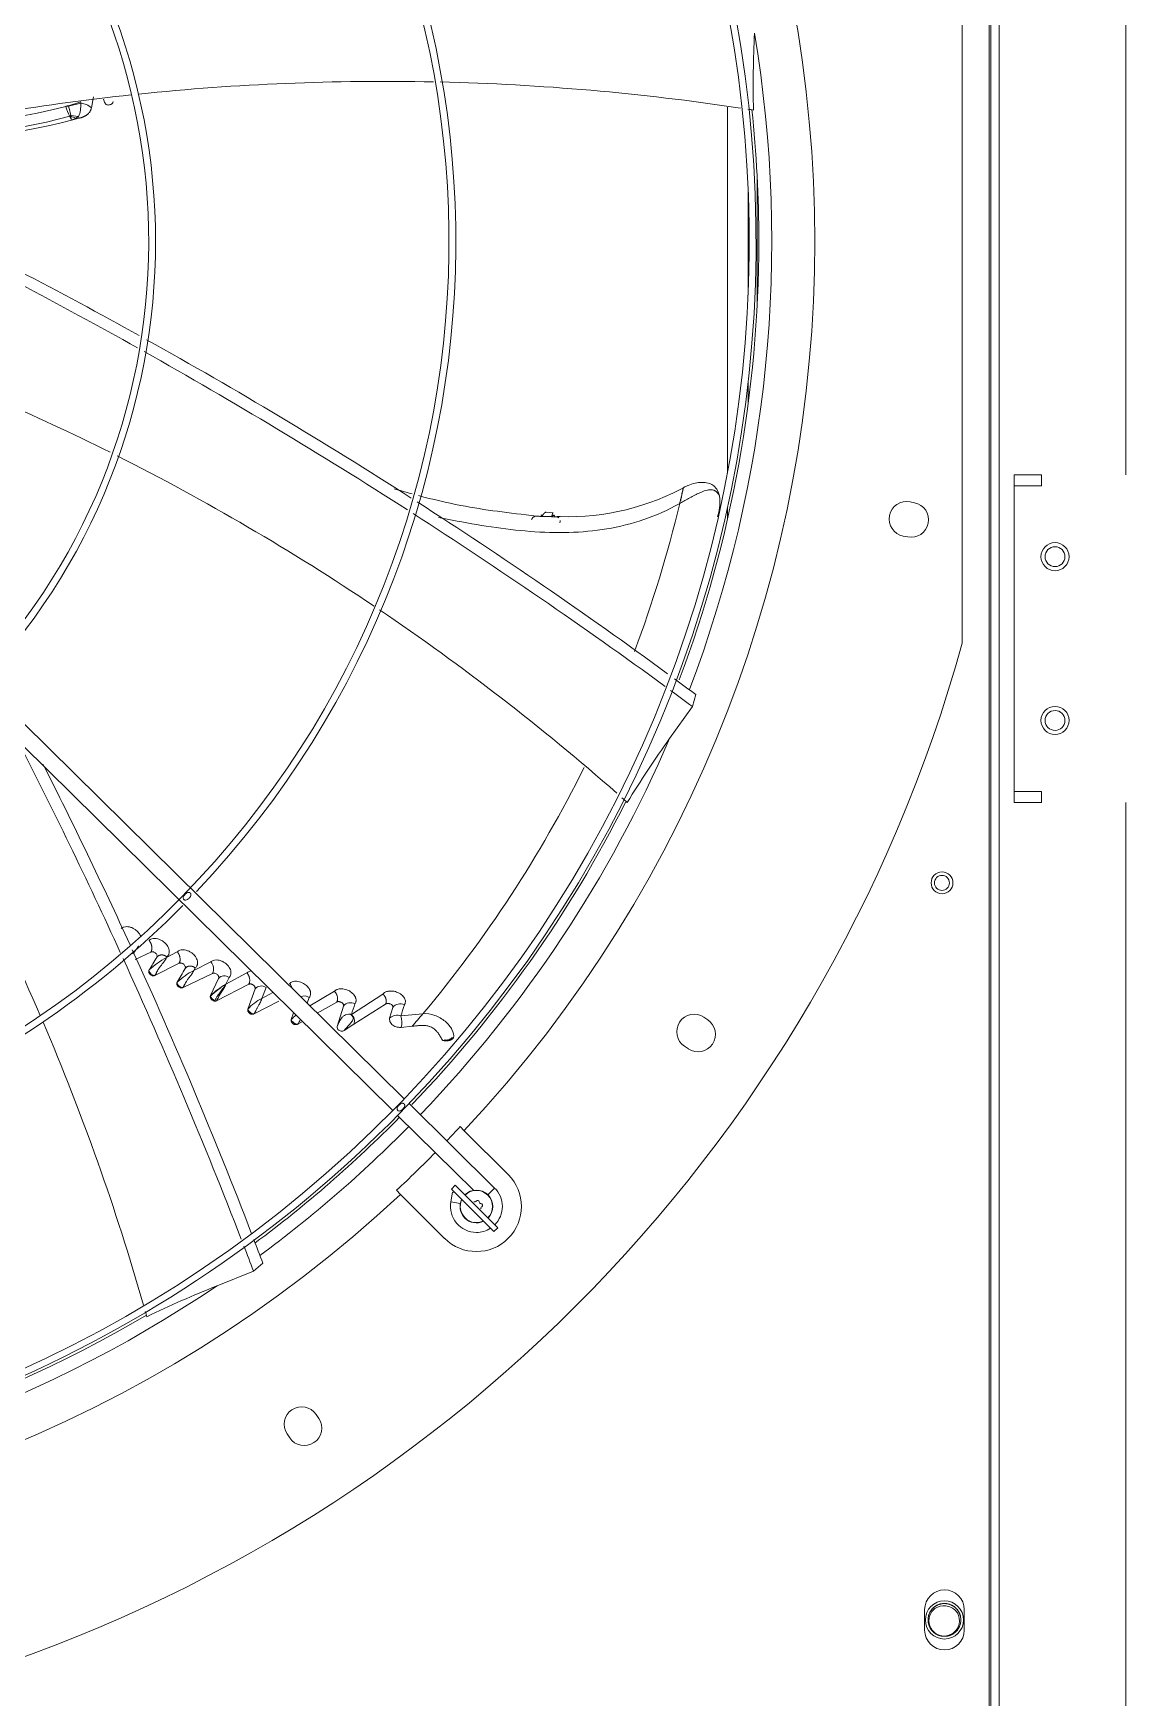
# Model space of a CAD drawing. Header units: millimetres. Extents: x 113490 to 142599, y -20467 to 115.
# Drawn here: x 129105 to 129506, y -10822 to -10213 of the extents above; entities that cross this region are included whole.
import ezdxf

# ---------------------------------------------------------------- set-up
doc = ezdxf.new("R2010")
doc.units = ezdxf.units.MM
doc.layers.add('DV3_0', color=7, linetype='Continuous')

msp = doc.modelspace()

# ---------------------------------------------------------------- linework, layer by layer
at = {"layer": 'DV3_0', "color": 7, "linetype": 'Continuous', "lineweight": 20}
for p, q in [((129505.64, -10374.49), (129505.64, -9745.49)), ((129505.64, -10374.49), (129505.64, -9745.49)), ((129455.64, -9845.59), (129455.64, -11865.47)), ((129117.42, -10239.52), (129117.42, -10239.5)), ((129118.33, -10239.31), (129122.82, -10237.9)), ((129118.83, -10243.21), (129118.79, -10243.18)), ((129119.46, -10244.62), (129118.88, -10243.26)), ((129119.12, -10243.17), (129121.07, -10243.84)), ((129122.04, -10243.26), (129121.07, -10243.84)), ((129122.24, -10243.88), (129122.04, -10243.26)), ((129122.82, -10237.9), (129122.85, -10238.41)), ((129121.07, -10243.84), (129119.46, -10244.62)), ((129370.63, -10312.52), (129370.63, -10265.47)), ((129367.31, -10308.64), (129367.31, -10269.34)), ((129367.31, -10348.76), (129367.31, -10340.56)), ((129291.78, -10389.67), (129295.32, -10389.77)), ((129505.64, -11154.49), (129505.64, -10494.49)), ((129272, -10638.27), (129274.46, -10635.78)), ((129261.88, -10641.5), (129258.44, -10640.89))]:
    msp.add_line(p, q, dxfattribs=at)
at = {"layer": 'DV3_0', "color": 7, "linetype": 'Continuous', "lineweight": 15}
for p, q in [((129456.24, -9857.26), (129456.24, -11851.51)), ((129459.24, -9857.26), (129459.24, -11851.51)), ((129445.74, -10436.16), (129445.74, -10141.82)), ((129126.72, -10240.09), (129127.54, -10236.04)), ((129117.42, -10239.5), (129117.4, -10239.42)), ((129118.38, -10239.46), (129118.33, -10239.31)), ((129122.85, -10238.41), (129118.38, -10239.46)), ((129118.39, -10239.5), (129118.38, -10239.46)), ((129118.79, -10243.18), (129119.15, -10242.76)), ((129118.83, -10243.21), (129119.16, -10242.9)), ((129118.88, -10243.26), (129118.83, -10243.21)), ((129118.88, -10243.26), (129119.12, -10243.17)), ((129119.16, -10242.9), (129119.15, -10242.76)), ((129122.04, -10243.26), (129119.16, -10242.9)), ((129359.73, -10373.84), (129359.73, -10239.84)), ((129122.24, -10243.88), (129119.46, -10244.62)), ((129241.33, -10603.11), (128932.04, -10298.11)), ((128928.48, -10303.03), (129237.15, -10607.41)), ((129464.74, -10378.49), (129464.74, -10374.49)), ((129464.74, -10374.49), (129474.74, -10374.49)), ((129474.74, -10374.49), (129474.74, -10378.49)), ((129464.74, -10378.49), (129464.74, -10379.09)), ((129474.74, -10378.49), (129464.74, -10378.49)), ((129464.74, -10379.09), (129464.74, -10489.89)), ((129291.76, -10389.82), (129295.28, -10389.91)), ((129295.85, -10388.44), (129292.99, -10388.21)), ((129295.28, -10389.91), (129295.32, -10389.77)), ((129298.49, -10389.8), (129297.22, -10389.78)), ((129359.73, -10390.9), (129359.73, -10386.32)), ((129428.29, -10384.72), (129426.62, -10384.38)), ((129424.13, -10396.94), (129425.79, -10397.27)), ((129346.89, -10459.33), (129348.18, -10455.01)), ((129338.57, -10471.07), (129346.89, -10459.33)), ((129464.74, -10489.89), (129464.74, -10490.49)), ((129464.74, -10494.49), (129464.74, -10490.49)), ((129464.74, -10490.49), (129474.74, -10490.49)), ((129474.74, -10490.49), (129474.74, -10494.49)), ((129474.74, -10494.49), (129464.74, -10494.49)), ((129148.55, -10549.32), (129142.83, -10552.06)), ((129158.89, -10553.44), (129150.03, -10557.89)), ((129158.19, -10549.23), (129154.24, -10551.34)), ((129154.24, -10551.34), (129154.37, -10551.14)), ((129170.44, -10552.91), (129164.21, -10556.07)), ((129171.11, -10557.16), (129160.3, -10562.34)), ((129164.21, -10556.07), (129164.76, -10555.19)), ((129170.4, -10565.28), (129173.33, -10559.01)), ((129183.68, -10556.95), (129175.94, -10561.12)), ((129175.94, -10561.12), (129177.2, -10558.68)), ((129184.4, -10561.14), (129172.61, -10567.17)), ((129184.07, -10570.22), (129186.69, -10562.86)), ((129189.14, -10566.31), (129190.73, -10562.35)), ((129193.23, -10564.11), (129189.14, -10566.31)), ((129205.79, -10568.06), (129206.57, -10565.93)), ((129215.76, -10563.71), (129206.73, -10568.99)), ((129233.51, -10564.73), (129221.98, -10572.18)), ((129195.42, -10567.34), (129186.33, -10571.99)), ((129199.97, -10574.09), (129200.8, -10571.57)), ((129216.62, -10567.65), (129209.48, -10571.7)), ((129216.79, -10576.61), (129219.09, -10569.13)), ((129221.98, -10572.18), (129221.75, -10572.15)), ((129234.51, -10568.39), (129222.88, -10575.74)), ((129235.99, -10573.6), (129237.14, -10569.66)), ((129248.19, -10571.94), (129240.12, -10572.74)), ((129204.05, -10574.77), (129202.33, -10575.75)), ((129222.88, -10575.74), (129219.28, -10578.09)), ((129244.26, -10576.52), (129240.26, -10576.92)), ((129352.53, -10574.15), (129351.11, -10573.2)), ((129255.49, -10581.78), (129255.48, -10581.77)), ((129344, -10583.85), (129345.42, -10584.79)), ((129238.93, -10609.17), (129266.78, -10636.63)), ((129274.46, -10635.78), (129243.11, -10604.87)), ((129263.35, -10614.77), (129261.86, -10613.27)), ((129279.46, -10630.88), (129263.35, -10614.77)), ((129238.52, -10636.61), (129240.01, -10638.1)), ((129240.01, -10638.1), (129256.12, -10654.21)), ((129259.07, -10637.28), (129258.44, -10640.89)), ((129260.01, -10634.77), (129258.6, -10636.18)), ((129274.16, -10651.74), (129258.6, -10636.18)), ((129259.83, -10637.41), (129259.07, -10637.28)), ((129260.01, -10634.77), (129275.57, -10650.32)), ((129263.27, -10638.02), (129263.76, -10638.1)), ((129274.16, -10651.74), (129275.57, -10650.32)), ((129186.12, -10666.2), (129189.53, -10663.26)), ((129172.78, -10671.58), (129186.12, -10666.2)), ((129210.04, -10720.17), (129209.09, -10718.76)), ((129198.45, -10725.87), (129199.4, -10727.28)), ((129431.99, -10790.24), (129431.99, -10797.74)), ((129446.49, -10797.74), (129446.49, -10790.24))]:
    msp.add_line(p, q, dxfattribs=at)
for centre, radius in [((129479.74, -10404.49), 5.15), ((129479.74, -10404.49), 3.65), ((129479.74, -10464.49), 5.15), ((129479.74, -10464.49), 3.65), ((129438.36, -10523.99), 4), ((129438.32, -10523.99), 2.75), ((129439.24, -10793.99), 7)]:
    msp.add_circle(centre, radius, dxfattribs=at)
for centre, radius, start, end in [((128914.24, -10288.99), 453.5, 315.99181, 45.56133), ((128914.24, -10288.99), 456, 316.01285, 45.56345), ((128914.24, -10288.99), 477.5, 316.98025, 43.01975), ((128914.24, -10288.99), 343.5, 315.65123, 45.62203), ((128914.24, -10288.99), 346, 316.5062, 45.32039), ((128914.24, -10288.99), 233.5, 316.46631, 45.83922), ((128914.24, -10288.99), 236, 317.02714, 45.70878), ((129776.49, -10232.41), 407.31, 177.23348, 181.19155), ((129234.17, -11102.61), 872.25, 88.82742, 95.92318), ((129234.17, -11102.61), 872.25, 81.40447, 88.66355), ((129234.17, -11102.61), 872.25, 96.10944, 102.2715), ((129136.21, -10235.69), 5.19, 193.48246, 210.96853), ((129057.03, -10010.5), 240.73, 268.21716, 284.865), ((129059.98, -10016.98), 229.83, 273.74365, 284.47184), ((129118.02, -10242.43), 3, 83.1052, 101.60357), ((129117.97, -10242.43), 2.96, 81.72653, 100.6224), ((129128.33, -10237.54), 11.08, 190.2785, 210.594), ((129088.61, -10248.16), 31.02, 10.02905, 16.22914), ((129118.7, -10242.97), 0.473, 334.48807, 7.61883), ((129122.73, -10243.98), 5.57, 44.23403, 88.77305), ((129234.17, -11102.61), 872.25, 81.09042, 81.22522), ((128914.24, -10288.99), 457, 0, 6.06861), ((129060.47, -10016.41), 235.71, 267.39176, 284.49245), ((128250.29, -11933.2), 1841.3, 60.95292, 64.05747), ((128204.55, -12004.18), 1921.33, 60.74083, 63.6758), ((128914.24, -10288.99), 457, 339.42404, 0), ((128250.29, -11933.2), 1841.3, 57.34191, 60.857), ((128743.51, -11146.42), 872.25, 63.43384, 69.5445), ((128204.55, -12004.18), 1921.33, 57.30151, 60.65735), ((128743.51, -11146.42), 872.25, 56.07412, 63.24774), ((129301.22, -10299.51), 90.33, 268.26501, 299.11985), ((129353.22, -10383.5), 3.74, 5.17103, 55.21817), ((129337.43, -10384.21), 19.56, 343.23182, 2.96543), ((129357.18, -10383.14), 0.228, 185.41219, 193.40876), ((128204.55, -12004.18), 1921.33, 53.88646, 57.22542), ((128250.29, -11933.2), 1841.3, 53.79883, 57.26308), ((129278.48, -10387.5), 13.48, 350.08599, 350.70778), ((129284.44, -10386.07), 11.5, 341.21496, 348.12987), ((129301.26, -10310.92), 84.69, 298.94492, 299.10141), ((129425.37, -10390.66), 6.4, 78.75, 258.75), ((129427.04, -10390.99), 6.4, 258.75, 78.75), ((128743.51, -11146.42), 872.25, 48.70033, 55.91709), ((128914.24, -10288.99), 551.5, 285.47751, 344.52249), ((128250.29, -11933.2), 1841.3, 53.39786, 53.70009), ((128204.55, -12004.18), 1921.33, 53.51882, 53.81385), ((128307.06, -10918.01), 872.25, 23.32871, 30.53654), ((127389.86, -11348.24), 1921.39, 24.56568, 27.16861), ((129670.3, -10707.63), 407.44, 144.5071, 148.46392), ((127467.13, -11313.07), 1840.9, 24.60001, 26.89057), ((128743.51, -11146.42), 872.25, 48.36342, 48.53339), ((128914.24, -10288.99), 457, 316.21451, 333.28075), ((128914.24, -10288.99), 343.5, 225.92125, 315.65123), ((128914.24, -10288.99), 346, 270, 315.31793), ((127467.13, -11313.07), 1840.9, 21.02717, 24.54064), ((127389.86, -11348.24), 1921.39, 21.16348, 24.49317), ((126261.59, -8794.68), 3381.22, 328.6085, 328.70007), ((129170.48, -10580.66), 33.52, 118.98776, 132.37687), ((129167.56, -10555.55), 3.91, 335.58128, 42.38671), ((125748.29, -8563.07), 3951.76, 329.64096, 329.72446), ((129177.89, -10581.79), 29.13, 118.00171, 132.61055), ((129175.42, -10560.68), 2.68, 48.49966, 141.44031), ((129191.02, -10585.75), 28.87, 121.47057, 135.59504), ((129187.89, -10582.83), 24.77, 118.81869, 134.90583), ((129197.93, -10582.96), 18.83, 117.8465, 137.41504), ((129188.98, -10564.69), 2.93, 53.13634, 141.31479), ((129196.63, -10563.45), 3.78, 12.11914, 44.06143), ((129204.86, -10568.46), 3.06, 55.87282, 117.48227), ((129215.09, -10587.56), 20.25, 131.56075, 138.31286), ((129221.64, -10571.09), 3.21, 59.3258, 142.38677), ((129221.06, -10574.79), 2.73, 75.24406, 82.00856), ((129219.32, -10574.95), 3.71, 23.68576, 48.99278), ((129070.61, -10518.89), 160.48, 340.60735, 342.05889), ((129219.92, -10574.6), 3.17, 338.82459, 49.67768), ((129238.72, -10576.35), 3.87, 68.77863, 134.8411), ((129239.88, -10571.72), 3.43, 63.91718, 143.09604), ((129073.9, -10519.08), 174.66, 342.10763, 343.51614), ((129233.66, -10575.04), 6.86, 344.1096, 19.64973), ((129233.41, -10575.05), 7.09, 344.71935, 19.03998), ((129070.74, -10423.33), 231.46, 318.55999, 320.05359), ((129347.56, -10578.53), 6.4, 56.25, 236.25), ((128307.06, -10918.01), 872.25, 15.92432, 23.15375), ((129184.96, -10563.93), 21.01, 325.75369, 331.18958), ((129220.76, -10573.32), 1.96, 345.27602, 355.86989), ((129348.97, -10579.47), 6.4, 236.25, 56.25), ((128914.24, -10288.99), 453.5, 225.99152, 315.56), ((128914.24, -10288.99), 456, 270, 315.56106), ((128914.24, -10288.99), 453.5, 315.56, 315.99181), ((128914.24, -10288.99), 456, 315.56106, 315.57142), ((128914.24, -10288.99), 456, 315.57142, 316.01285), ((128914.24, -10288.99), 457, 306.60004, 315.40107), ((128914.24, -10288.99), 475.39, 316.12423, 316.98903), ((128914.24, -10288.99), 475.39, 313.01097, 315.40107), ((129267.79, -10642.54), 16.5, 225, 45), ((128914.24, -10288.99), 477.5, 226.98025, 313.01975), ((129267.79, -10642.54), 6, 154.47122, 295.52878), ((129267.79, -10642.54), 6, 315, 135), ((129267.79, -10642.54), 5.91, 315, 135), ((129267.79, -10642.54), 9.5, 315, 45.40107), ((129267.79, -10642.54), 9.5, 170, 270), ((129267.79, -10642.54), 5.91, 154.77125, 295.22875), ((129267.19, -10640.29), 0.6, 238.87878, 331.12122), ((129268.24, -10640.87), 0.6, 358.86172, 151.13828), ((129269.44, -10640.9), 0.6, 178.87878, 271.12122), ((129270.04, -10643.15), 0.6, 118.87878, 211.12122), ((129269.46, -10642.1), 0.6, 298.86181, 91.13819), ((129267.79, -10642.54), 9.5, 270, 302.83428), ((127389.86, -11348.24), 1921.39, 20.79191, 21.08376), ((127467.13, -11313.07), 1840.9, 20.67002, 20.95746), ((129323.95, -11049.93), 407.44, 111.78009, 115.73693), ((128914.24, -10288.99), 457, 273.88422, 300.60788), ((128307.06, -10918.01), 872.25, 15.63642, 15.76533), ((129203.77, -10722.31), 6.4, 33.75, 213.75), ((129204.72, -10723.72), 6.4, 213.75, 33.75), ((129439.24, -10790.24), 7.25, 0, 180), ((129439.24, -10797.74), 7.25, 180, 0), ((129439.24, -10793.99), 6, 244.8963, 262.52267)]:
    msp.add_arc(centre, radius, start, end, dxfattribs=at)
at = {"layer": 'DV3_0', "color": 7, "linetype": 'Continuous', "lineweight": 20}
for centre, radius, start, end in [((128914.24, -10288.99), 461.75, 339.17748, 9.50342), ((129118.19, -10242.2), 2.89, 87.06758, 105.69548), ((129084.14, -10252.08), 36.1, 11.92905, 14.28339), ((129112.28, -10239.14), 10.59, 337.0766, 3.92751), ((128899.91, -10279.55), 454.74, 339.44857, 346.58825), ((128914.24, -10288.99), 461.75, 316.1456, 336.77642), ((128899.91, -10279.55), 454.74, 319.98599, 333.59752), ((129170.86, -10565.43), 0.488, 162.80594, 194.17662), ((129172.81, -10564.59), 2.6, 201.57282, 250.15681), ((129172.51, -10565.83), 1.34, 244.2828, 274.15809), ((128914.24, -10288.99), 461.75, 306.42947, 315.40107), ((128914.24, -10288.99), 461.75, 273.70247, 304.04942)]:
    msp.add_arc(centre, radius, start, end, dxfattribs=at)
at = {"layer": 'DV3_0', "color": 7, "linetype": 'Continuous', "lineweight": 15}
for points, knots in [([(129122.24, -10243.88), (129122.36, -10243.85), (129122.59, -10243.79), (129122.93, -10243.68), (129123.25, -10243.57), (129123.55, -10243.46), (129123.83, -10243.34), (129124.1, -10243.21), (129124.36, -10243.09), (129124.59, -10242.96), (129124.82, -10242.82), (129125.03, -10242.68), (129125.22, -10242.53), (129125.4, -10242.38), (129125.62, -10242.19), (129125.87, -10241.93), (129126.12, -10241.6), (129126.33, -10241.25), (129126.5, -10240.88), (129126.63, -10240.5), (129126.69, -10240.23), (129126.72, -10240.09)], [0, 0, 0, 0, 0.056641, 0.110783, 0.162557, 0.212098, 0.259543, 0.305035, 0.348719, 0.390746, 0.431269, 0.470446, 0.508434, 0.545395, 0.581486, 0.649318, 0.716602, 0.784371, 0.853612, 0.925225, 1, 1, 1, 1]), ([(129131.76, -10238.37), (129131.81, -10238.49), (129131.98, -10238.71), (129132.37, -10238.95), (129132.87, -10239.05), (129133.41, -10239), (129133.92, -10238.81), (129134.31, -10238.52), (129134.58, -10238.18), (129134.68, -10237.92), (129134.7, -10237.79)], [0, 0, 0, 0, 0.124936, 0.249948, 0.37496, 0.499972, 0.624984, 0.749995, 0.875007, 1, 1, 1, 1]), ([(129355.62, -10379.5), (129355.32, -10379.13), (129354.71, -10378.38), (129353.14, -10377.59), (129351.04, -10377.21), (129348.58, -10377.34), (129345.93, -10378.05), (129344.4, -10378.81), (129343.51, -10379.27)], [0, 0, 0, 0, 0.120272, 0.284495, 0.459149, 0.640843, 0.823587, 1, 1, 1, 1]), ([(129244.24, -10381.5), (129242.34, -10380.98), (129240.13, -10380.35), (129237.93, -10379.71), (129237.63, -10379.62)], [0.25984177, 0.25984177, 0.25984177, 0.25984177, 0.29278146, 0.29802068, 0.29802068, 0.29802068, 0.29802068]), ([(129289.82, -10389.62), (129279.61, -10388.46), (129266.11, -10386.86), (129251.77, -10383.49), (129246.59, -10382.13)], [0, 0, 0, 0, 0.1570657, 0.2463577, 0.2463577, 0.2463577, 0.2463577]), ([(129342.61, -10383.91), (129342.75, -10383.29), (129342.97, -10382.26), (129343.21, -10381.15), (129343.38, -10380.34), (129343.49, -10379.77), (129343.56, -10379.41), (129343.59, -10379.24), (129343.59, -10379.21), (129343.56, -10379.32), (129343.49, -10379.59), (129343.38, -10380.09), (129343.25, -10380.63), (129343.09, -10381.37), (129342.88, -10382.28), (129342.61, -10383.45), (129342.38, -10384.46), (129342.25, -10385.03)], [0, 0, 0, 0, 0.062128, 0.124656, 0.187183, 0.249711, 0.312238, 0.374766, 0.437294, 0.499821, 0.624876, 0.687404, 0.749931, 0.812459, 0.874987, 0.937514, 1, 1, 1, 1]), ([(129355.36, -10380.43), (129354.68, -10380.02), (129353.82, -10379.92), (129351.85, -10380.19), (129350.74, -10380.57), (129348.4, -10381.61), (129347.18, -10382.26), (129344.76, -10383.6), (129343.56, -10384.3), (129342.45, -10384.92)], [0, 0, 0, 0, 0.25, 0.25, 0.5, 0.5, 0.75, 0.75, 1, 1, 1, 1]), ([(129253.88, -10390.13), (129255.56, -10390.47), (129257.25, -10390.79), (129268.42, -10392.91), (129277.98, -10394.49), (129296.95, -10395.95), (129306.36, -10395.83), (129324.7, -10392.76), (129333.63, -10389.83), (129342.25, -10385.03)], [0.6026537, 0.6026537, 0.6026537, 0.6026537, 0.625, 0.625, 0.75, 0.75, 0.875, 0.875, 1, 1, 1, 1]), ([(129288.02, -10390.92), (129288.04, -10390.87), (129288.07, -10390.78), (129288.13, -10390.64), (129288.19, -10390.52), (129288.25, -10390.41), (129288.31, -10390.31), (129288.42, -10390.17), (129288.6, -10389.99), (129288.91, -10389.81), (129289.31, -10389.68), (129289.85, -10389.62), (129290.33, -10389.64), (129290.71, -10389.68), (129290.95, -10389.72), (129291.16, -10389.75), (129291.33, -10389.78), (129291.46, -10389.8), (129291.57, -10389.81), (129291.67, -10389.81), (129291.73, -10389.82), (129291.76, -10389.82)], [0, 0, 0, 0, 0.034615, 0.067153, 0.097641, 0.126151, 0.15278, 0.177653, 0.253284, 0.326616, 0.426356, 0.551745, 0.706817, 0.759074, 0.82393, 0.874115, 0.905827, 0.93629, 0.961485, 0.980409, 1, 1, 1, 1]), ([(129291.46, -10389.42), (129291.45, -10389.36), (129291.44, -10389.25), (129291.46, -10389.1), (129291.5, -10389.08), (129291.55, -10389.18), (129291.58, -10389.32), (129291.62, -10389.49), (129291.65, -10389.6), (129291.71, -10389.68), (129291.77, -10389.67), (129291.78, -10389.67)], [0, 0, 0, 0, 0.128962, 0.223321, 0.471945, 0.607552, 0.749514, 0.893505, 0.958713, 0.987993, 1, 1, 1, 1]), ([(129291.46, -10389.42), (129291.49, -10389.41), (129291.53, -10389.37), (129291.6, -10389.33), (129291.67, -10389.3), (129291.71, -10389.29), (129291.73, -10389.28), (129291.74, -10389.28)], [0, 0, 0, 0, 0.0394695, 0.0785517, 0.1172794, 0.155685, 0.161873, 0.161873, 0.161873, 0.161873]), ([(129291.78, -10389.67), (129291.82, -10389.61), (129291.9, -10389.49), (129292.02, -10389.33), (129292.13, -10389.17), (129292.25, -10389.01), (129292.36, -10388.87), (129292.47, -10388.74), (129292.58, -10388.62), (129292.68, -10388.52), (129292.79, -10388.43), (129292.89, -10388.35), (129292.98, -10388.3), (129293.07, -10388.26), (129293.16, -10388.23), (129293.24, -10388.23), (129293.29, -10388.24), (129293.32, -10388.25)], [0, 0, 0, 0, 0.0316233, 0.063666, 0.0961048, 0.1289206, 0.1620988, 0.1956297, 0.2295096, 0.2637404, 0.2983311, 0.3332973, 0.3686623, 0.4044567, 0.4407194, 0.4774968, 0.5148434, 0.5148434, 0.5148434, 0.5148434]), ([(129295.28, -10389.91), (129295.36, -10389.91), (129295.54, -10389.91), (129295.93, -10389.89), (129296.42, -10389.87), (129297.08, -10389.91), (129297.58, -10390.01), (129297.87, -10390.18), (129297.92, -10390.22)], [0, 0, 0, 0, 0.0432673, 0.1100997, 0.236564, 0.3525356, 0.5287013, 0.5662275, 0.5662275, 0.5662275, 0.5662275]), ([(129295.32, -10389.77), (129295.34, -10389.77), (129295.38, -10389.76), (129295.42, -10389.72), (129295.49, -10389.68), (129295.56, -10389.62), (129295.65, -10389.54), (129295.79, -10389.43), (129295.96, -10389.34), (129296.16, -10389.28), (129296.36, -10389.34), (129296.35, -10389.55), (129296.35, -10389.65)], [0, 0, 0, 0, 0.012213, 0.03615, 0.072549, 0.121252, 0.181278, 0.274862, 0.441704, 0.562368, 0.791317, 1, 1, 1, 1]), ([(129160.65, -10530.1), (129160.61, -10530.05), (129160.53, -10529.96), (129160.42, -10529.72), (129160.38, -10529.32), (129160.56, -10528.89), (129160.83, -10528.51), (129161.1, -10528.19), (129161.4, -10527.91), (129161.78, -10527.64), (129162.2, -10527.46), (129162.59, -10527.48), (129162.83, -10527.6), (129162.92, -10527.67), (129162.96, -10527.71)], [0, 0, 0, 0, 0.040443, 0.081793, 0.180216, 0.319289, 0.407802, 0.503208, 0.598506, 0.68594, 0.822069, 0.918689, 0.959722, 1, 1, 1, 1]), ([(129162.96, -10527.71), (129163, -10527.76), (129163.08, -10527.85), (129163.2, -10528.09), (129163.24, -10528.49), (129163.06, -10528.92), (129162.79, -10529.31), (129162.52, -10529.62), (129162.22, -10529.9), (129161.84, -10530.17), (129161.42, -10530.36), (129161.03, -10530.33), (129160.79, -10530.21), (129160.7, -10530.14), (129160.65, -10530.1)], [0, 0, 0, 0, 0.040471, 0.081926, 0.180876, 0.319892, 0.408079, 0.503208, 0.597701, 0.68481, 0.821378, 0.918632, 0.959731, 1, 1, 1, 1]), ([(129144.77, -10543.55), (129144.65, -10543.24), (129144.22, -10542.4), (129143.27, -10541.39), (129142.07, -10540.6), (129140.95, -10540.15), (129139.76, -10539.97), (129138.6, -10540.09), (129137.99, -10540.47), (129137.68, -10540.66)], [0.3184367, 0.3184367, 0.3184367, 0.3184367, 0.3985096, 0.5413232, 0.628849, 0.7196251, 0.8121213, 0.9052908, 1, 1, 1, 1]), ([(129143.99, -10547.04), (129143.97, -10547.09), (129143.93, -10547.19), (129143.86, -10547.35), (129143.78, -10547.5), (129143.69, -10547.66), (129143.53, -10547.92), (129143.25, -10548.31), (129142.84, -10548.83), (129142.43, -10549.33), (129142.1, -10549.72), (129141.93, -10549.93), (129141.88, -10550)], [0.0000242, 0.0000242, 0.0000242, 0.0000242, 0.0223392, 0.0454389, 0.0693317, 0.0940459, 0.1196058, 0.1909934, 0.2852171, 0.3759865, 0.4428982, 0.4761984, 0.4761984, 0.4761984, 0.4761984]), ([(129154.37, -10551.14), (129154.49, -10551.02), (129154.72, -10550.8), (129154.97, -10550.4), (129155.13, -10550), (129155.22, -10549.62), (129155.25, -10549.25), (129155.24, -10548.92), (129155.14, -10548.14), (129154.62, -10546.9), (129153.44, -10545.68), (129152.23, -10544.92), (129151.11, -10544.49), (129149.93, -10544.33), (129148.77, -10544.47), (129148.17, -10544.86), (129147.87, -10545.06)], [0, 0, 0, 0, 0.045484, 0.087511, 0.126239, 0.161752, 0.193995, 0.22288, 0.248302, 0.398303, 0.542361, 0.628866, 0.719082, 0.81149, 0.90479, 1, 1, 1, 1]), ([(129147.87, -10545.06), (129147.91, -10545.11), (129147.98, -10545.19), (129148.08, -10545.33), (129148.16, -10545.46), (129148.25, -10545.59), (129148.32, -10545.71), (129148.38, -10545.83), (129148.44, -10545.95), (129148.5, -10546.06), (129148.55, -10546.17), (129148.59, -10546.27), (129148.62, -10546.36), (129148.66, -10546.45), (129148.69, -10546.54), (129148.71, -10546.61), (129148.73, -10546.68), (129148.75, -10546.75), (129148.76, -10546.81), (129148.78, -10546.86), (129148.79, -10546.9), (129148.8, -10546.94), (129148.8, -10546.97), (129148.81, -10546.99), (129148.84, -10547.15), (129148.89, -10547.44), (129148.92, -10547.84), (129148.9, -10548.2), (129148.85, -10548.53), (129148.77, -10548.83), (129148.67, -10549.09), (129148.59, -10549.24), (129148.55, -10549.32)], [0, 0, 0, 0, 0.034344, 0.067168, 0.098516, 0.128424, 0.156915, 0.184012, 0.209726, 0.234069, 0.257047, 0.278666, 0.298927, 0.317831, 0.335378, 0.351567, 0.366395, 0.37986, 0.391959, 0.402687, 0.412043, 0.420021, 0.42662, 0.431837, 0.435668, 0.528079, 0.616208, 0.700323, 0.780585, 0.857152, 0.930213, 1, 1, 1, 1]), ([(129164.76, -10555.19), (129164.88, -10555.07), (129165.11, -10554.84), (129165.36, -10554.44), (129165.51, -10554.04), (129165.59, -10553.66), (129165.62, -10553.3), (129165.6, -10552.97), (129165.49, -10552.19), (129164.94, -10550.95), (129163.73, -10549.76), (129162.52, -10549.02), (129161.41, -10548.61), (129160.23, -10548.46), (129159.07, -10548.62), (129158.49, -10549.03), (129158.19, -10549.23)], [0, 0, 0, 0, 0.045632, 0.087718, 0.126426, 0.161832, 0.193872, 0.222444, 0.247427, 0.398097, 0.543438, 0.628642, 0.718208, 0.8105, 0.904084, 1, 1, 1, 1]), ([(129150.7, -10551.28), (129150.73, -10551.22), (129150.79, -10551.11), (129150.84, -10550.84), (129150.8, -10550.46), (129150.56, -10550), (129150.17, -10549.6), (129149.7, -10549.33), (129149.25, -10549.21), (129148.92, -10549.21), (129148.7, -10549.26), (129148.6, -10549.3), (129148.55, -10549.32)], [0, 0, 0, 0, 0.060979, 0.122856, 0.254546, 0.396945, 0.545585, 0.68882, 0.805931, 0.904784, 0.952657, 1, 1, 1, 1]), ([(129154.24, -10551.34), (129154.22, -10551.39), (129154.18, -10551.49), (129154.12, -10551.64), (129154.04, -10551.79), (129153.96, -10551.95), (129153.8, -10552.21), (129153.54, -10552.6), (129153.15, -10553.12), (129152.74, -10553.62), (129152.42, -10554.03), (129152.1, -10554.43), (129151.78, -10554.86), (129151.47, -10555.31), (129151.23, -10555.69), (129151.04, -10556), (129150.87, -10556.3), (129150.71, -10556.6), (129150.56, -10556.89), (129150.42, -10557.17), (129150.29, -10557.43), (129150.16, -10557.68), (129150.07, -10557.82), (129150.03, -10557.89)], [0, 0, 0, 0, 0.022116, 0.044979, 0.068622, 0.093072, 0.118353, 0.189051, 0.281999, 0.373022, 0.439614, 0.481491, 0.564848, 0.63761, 0.682237, 0.724973, 0.76612, 0.806014, 0.845018, 0.883516, 0.921909, 0.9606, 1, 1, 1, 1]), ([(129154.37, -10551.14), (129154.33, -10551.11), (129154.26, -10551.04), (129154.14, -10550.95), (129154.02, -10550.87), (129153.9, -10550.79), (129153.78, -10550.71), (129153.65, -10550.65), (129153.52, -10550.59), (129153.39, -10550.54), (129153.26, -10550.49), (129153.12, -10550.46), (129152.99, -10550.43), (129152.85, -10550.4), (129152.72, -10550.39), (129152.59, -10550.38), (129152.45, -10550.38), (129152.32, -10550.38), (129152.19, -10550.4), (129152.07, -10550.42), (129151.94, -10550.44), (129151.82, -10550.48), (129151.7, -10550.52), (129151.58, -10550.57), (129151.46, -10550.62), (129151.35, -10550.68), (129151.25, -10550.75), (129151.14, -10550.82), (129151.05, -10550.9), (129150.95, -10550.99), (129150.86, -10551.08), (129150.78, -10551.18), (129150.73, -10551.25), (129150.7, -10551.28)], [0, 0, 0, 0, 0.030291, 0.06056, 0.090853, 0.121211, 0.151668, 0.182249, 0.212976, 0.243865, 0.274927, 0.306171, 0.337603, 0.369226, 0.401044, 0.43306, 0.465274, 0.49769, 0.530307, 0.563117, 0.596108, 0.629266, 0.662573, 0.696012, 0.729564, 0.76321, 0.796931, 0.830709, 0.864529, 0.898377, 0.932243, 0.966118, 1, 1, 1, 1]), ([(129158.19, -10549.23), (129158.23, -10549.28), (129158.3, -10549.36), (129158.4, -10549.5), (129158.49, -10549.63), (129158.57, -10549.76), (129158.65, -10549.88), (129158.72, -10550), (129158.78, -10550.12), (129158.83, -10550.23), (129158.88, -10550.34), (129158.92, -10550.44), (129158.96, -10550.53), (129158.99, -10550.62), (129159.02, -10550.7), (129159.04, -10550.77), (129159.06, -10550.84), (129159.08, -10550.9), (129159.1, -10550.95), (129159.11, -10551), (129159.12, -10551.04), (129159.13, -10551.08), (129159.13, -10551.1), (129159.17, -10551.27), (129159.22, -10551.56), (129159.25, -10551.96), (129159.24, -10552.32), (129159.19, -10552.66), (129159.11, -10552.95), (129159.01, -10553.21), (129158.93, -10553.37), (129158.89, -10553.44)], [0, 0, 0, 0, 0.034913, 0.068221, 0.099975, 0.130214, 0.158967, 0.186255, 0.212093, 0.236491, 0.259457, 0.280995, 0.301106, 0.31979, 0.337046, 0.352872, 0.367264, 0.38022, 0.391735, 0.401805, 0.410427, 0.417596, 0.42331, 0.427565, 0.521414, 0.610902, 0.696294, 0.777739, 0.855376, 0.929387, 1, 1, 1, 1]), ([(129161.07, -10555.38), (129161.1, -10555.32), (129161.16, -10555.21), (129161.2, -10554.93), (129161.15, -10554.55), (129160.91, -10554.09), (129160.5, -10553.7), (129160.03, -10553.44), (129159.58, -10553.33), (129159.26, -10553.33), (129159.04, -10553.38), (129158.94, -10553.42), (129158.89, -10553.44)], [0, 0, 0, 0, 0.060903, 0.122655, 0.25432, 0.397066, 0.546321, 0.689979, 0.806929, 0.905328, 0.952911, 1, 1, 1, 1]), ([(129164.76, -10555.19), (129164.73, -10555.16), (129164.65, -10555.1), (129164.54, -10555.01), (129164.42, -10554.92), (129164.29, -10554.84), (129164.17, -10554.77), (129164.04, -10554.71), (129163.91, -10554.65), (129163.78, -10554.6), (129163.64, -10554.56), (129163.51, -10554.52), (129163.38, -10554.5), (129163.24, -10554.47), (129163.11, -10554.46), (129162.97, -10554.45), (129162.84, -10554.45), (129162.71, -10554.46), (129162.58, -10554.47), (129162.45, -10554.5), (129162.32, -10554.53), (129162.2, -10554.56), (129162.08, -10554.6), (129161.96, -10554.65), (129161.84, -10554.71), (129161.73, -10554.77), (129161.62, -10554.84), (129161.52, -10554.92), (129161.42, -10555), (129161.32, -10555.08), (129161.23, -10555.18), (129161.15, -10555.27), (129161.1, -10555.34), (129161.07, -10555.38)], [0, 0, 0, 0, 0.030121, 0.060224, 0.090357, 0.120564, 0.150876, 0.181322, 0.211924, 0.242699, 0.273659, 0.304813, 0.336169, 0.367731, 0.399502, 0.431485, 0.463683, 0.496098, 0.528729, 0.561568, 0.594602, 0.627818, 0.661197, 0.694722, 0.728373, 0.76213, 0.795975, 0.829888, 0.863855, 0.897859, 0.93189, 0.965938, 1, 1, 1, 1]), ([(129177.2, -10558.68), (129177.3, -10558.56), (129177.49, -10558.33), (129177.69, -10557.94), (129177.81, -10557.56), (129177.87, -10557.18), (129177.88, -10556.82), (129177.84, -10556.48), (129177.69, -10555.71), (129177.08, -10554.51), (129175.86, -10553.38), (129174.66, -10552.69), (129173.57, -10552.31), (129172.43, -10552.18), (129171.31, -10552.34), (129170.73, -10552.72), (129170.44, -10552.91)], [0, 0, 0, 0, 0.042988, 0.083321, 0.121126, 0.156486, 0.189349, 0.219635, 0.247246, 0.398049, 0.54578, 0.630422, 0.719507, 0.811377, 0.904576, 1, 1, 1, 1]), ([(129150.03, -10557.89), (129150, -10557.91), (129149.96, -10557.93), (129149.88, -10557.96), (129149.79, -10557.98), (129149.68, -10558.01), (129149.53, -10558.03), (129149.34, -10558.02), (129149.14, -10557.99), (129148.82, -10557.9), (129148.5, -10557.72), (129148.22, -10557.47), (129148.04, -10557.25), (129147.89, -10557.02), (129147.8, -10556.77), (129147.75, -10556.53), (129147.75, -10556.32), (129147.78, -10556.15), (129147.82, -10556.02), (129147.87, -10555.94), (129147.89, -10555.9)], [0, 0, 0, 0, 0.023685, 0.047466, 0.071475, 0.09584, 0.144223, 0.193094, 0.248324, 0.304393, 0.444759, 0.517414, 0.59071, 0.664382, 0.736891, 0.805398, 0.873372, 0.916416, 0.958401, 1, 1, 1, 1]), ([(129150.03, -10557.89), (129149.85, -10557.93), (129149.6, -10557.88), (129149.04, -10557.64), (129148.74, -10557.45), (129148.24, -10557), (129148.04, -10556.74), (129147.82, -10556.26), (129147.8, -10556.05), (129147.89, -10555.9)], [0, 0, 0, 0, 0.25, 0.25, 0.5, 0.5, 0.75, 0.75, 1, 1, 1, 1]), ([(129160.3, -10562.34), (129160.27, -10562.35), (129160.22, -10562.37), (129160.15, -10562.4), (129160.07, -10562.42), (129159.96, -10562.45), (129159.81, -10562.46), (129159.62, -10562.46), (129159.42, -10562.43), (129159.1, -10562.33), (129158.78, -10562.16), (129158.5, -10561.91), (129158.32, -10561.7), (129158.18, -10561.46), (129158.08, -10561.22), (129158.03, -10560.98), (129158.03, -10560.77), (129158.06, -10560.6), (129158.1, -10560.47), (129158.14, -10560.39), (129158.16, -10560.35)], [0, 0, 0, 0, 0.023103, 0.046302, 0.069715, 0.09346, 0.141592, 0.19023, 0.245942, 0.302454, 0.444237, 0.517183, 0.590708, 0.664499, 0.737116, 0.805641, 0.873604, 0.916607, 0.95852, 1, 1, 1, 1]), ([(129160.3, -10562.34), (129160.12, -10562.36), (129159.87, -10562.31), (129159.32, -10562.07), (129159.03, -10561.87), (129158.53, -10561.43), (129158.33, -10561.18), (129158.1, -10560.71), (129158.08, -10560.5), (129158.16, -10560.35)], [0, 0, 0, 0, 0.25, 0.25, 0.5, 0.5, 0.75, 0.75, 1, 1, 1, 1]), ([(129164.21, -10556.07), (129164.19, -10556.11), (129164.16, -10556.21), (129164.1, -10556.35), (129164.04, -10556.5), (129163.96, -10556.65), (129163.83, -10556.9), (129163.59, -10557.27), (129163.24, -10557.76), (129162.87, -10558.25), (129162.57, -10558.63), (129162.29, -10559.01), (129161.99, -10559.42), (129161.69, -10559.85), (129161.46, -10560.22), (129161.28, -10560.52), (129161.12, -10560.81), (129160.96, -10561.1), (129160.82, -10561.37), (129160.68, -10561.64), (129160.55, -10561.89), (129160.42, -10562.13), (129160.34, -10562.27), (129160.3, -10562.34)], [0, 0, 0, 0, 0.021768, 0.044278, 0.067562, 0.091644, 0.116549, 0.185919, 0.276389, 0.3673, 0.432608, 0.471944, 0.555436, 0.628427, 0.674056, 0.717868, 0.760141, 0.801183, 0.841323, 0.88091, 0.920305, 0.959878, 1, 1, 1, 1]), ([(129173.33, -10559.01), (129173.34, -10558.98), (129173.36, -10558.93), (129173.39, -10558.84), (129173.4, -10558.74), (129173.41, -10558.61), (129173.39, -10558.43), (129173.33, -10558.21), (129173.22, -10557.99), (129173.02, -10557.7), (129172.68, -10557.39), (129172.22, -10557.15), (129171.84, -10557.06), (129171.58, -10557.05), (129171.41, -10557.07), (129171.25, -10557.1), (129171.16, -10557.14), (129171.11, -10557.16)], [0, 0, 0, 0, 0.030358, 0.060715, 0.091326, 0.122441, 0.187897, 0.254659, 0.325793, 0.39806, 0.547495, 0.691544, 0.808778, 0.858283, 0.907076, 0.953825, 1, 1, 1, 1]), ([(129185.29, -10556.24), (129185.03, -10556.27), (129184.43, -10556.41), (129183.96, -10556.75), (129183.68, -10556.95)], [0.8396517, 0.8396517, 0.8396517, 0.8396517, 0.9042984, 1, 1, 1, 1]), ([(129183.68, -10556.95), (129183.71, -10556.99), (129183.78, -10557.06), (129183.88, -10557.19), (129183.97, -10557.31), (129184.05, -10557.42), (129184.12, -10557.54), (129184.19, -10557.66), (129184.25, -10557.77), (129184.31, -10557.87), (129184.36, -10557.98), (129184.4, -10558.08), (129184.44, -10558.17), (129184.48, -10558.26), (129184.51, -10558.35), (129184.54, -10558.43), (129184.56, -10558.5), (129184.58, -10558.57), (129184.6, -10558.64), (129184.62, -10558.69), (129184.63, -10558.75), (129184.64, -10558.8), (129184.65, -10558.84), (129184.7, -10559.03), (129184.75, -10559.36), (129184.76, -10559.8), (129184.72, -10560.2), (129184.64, -10560.55), (129184.54, -10560.87), (129184.44, -10561.05), (129184.4, -10561.14)], [0, 0, 0, 0, 0.032368, 0.063415, 0.093194, 0.121749, 0.149112, 0.175307, 0.20035, 0.224254, 0.247026, 0.268671, 0.289192, 0.308588, 0.326858, 0.344, 0.360011, 0.374887, 0.388623, 0.401214, 0.412658, 0.422947, 0.43208, 0.44005, 0.545293, 0.645478, 0.740868, 0.831603, 0.917878, 1, 1, 1, 1]), ([(129206.57, -10565.93), (129206.67, -10565.79), (129206.85, -10565.52), (129207, -10565.07), (129207.06, -10564.63), (129207.04, -10564.21), (129206.96, -10563.82), (129206.72, -10563.04), (129205.99, -10561.9), (129204.68, -10560.9), (129203.44, -10560.34), (129202.38, -10560.06), (129201.27, -10560.01), (129200.18, -10560.22), (129199.63, -10560.62), (129199.35, -10560.82)], [0, 0, 0, 0, 0.048319, 0.093612, 0.13613, 0.175841, 0.212492, 0.24595, 0.396838, 0.551403, 0.633547, 0.720883, 0.811655, 0.904459, 1, 1, 1, 1]), ([(129172.61, -10567.17), (129172.58, -10567.18), (129172.54, -10567.2), (129172.46, -10567.23), (129172.38, -10567.26), (129172.27, -10567.28), (129172.13, -10567.3), (129171.95, -10567.31), (129171.75, -10567.28), (129171.44, -10567.21), (129171.12, -10567.05), (129170.83, -10566.82), (129170.64, -10566.62), (129170.49, -10566.39), (129170.38, -10566.15), (129170.31, -10565.91), (129170.3, -10565.71), (129170.31, -10565.54), (129170.34, -10565.41), (129170.38, -10565.32), (129170.4, -10565.28)], [0, 0, 0, 0, 0.023076, 0.046315, 0.069833, 0.093744, 0.141136, 0.189036, 0.244037, 0.299791, 0.441115, 0.514551, 0.588572, 0.66295, 0.736219, 0.805448, 0.874103, 0.916828, 0.958588, 1, 1, 1, 1]), ([(129171.93, -10567.04), (129172, -10566.91), (129172.16, -10566.64), (129172.5, -10566.06), (129172.95, -10565.35), (129173.49, -10564.57), (129174.04, -10563.84), (129174.57, -10563.14), (129175.09, -10562.46), (129175.56, -10561.78), (129175.83, -10561.34), (129175.94, -10561.12)], [0, 0, 0, 0, 0.062498, 0.125001, 0.250008, 0.375015, 0.500021, 0.625028, 0.750035, 0.875041, 1, 1, 1, 1]), ([(129175.94, -10561.12), (129175.93, -10561.17), (129175.91, -10561.26), (129175.86, -10561.41), (129175.81, -10561.56), (129175.74, -10561.73), (129175.65, -10561.9), (129175.56, -10562.09), (129175.46, -10562.29), (129175.34, -10562.5), (129175.14, -10562.83), (129174.9, -10563.21), (129174.66, -10563.58), (129174.45, -10563.89), (129174.27, -10564.18), (129174.07, -10564.5), (129173.8, -10564.95), (129173.48, -10565.51), (129173.19, -10566.07), (129172.99, -10566.46), (129172.86, -10566.71), (129172.73, -10566.95), (129172.65, -10567.1), (129172.61, -10567.17)], [0, 0, 0, 0, 0.021725, 0.045279, 0.070709, 0.098055, 0.127351, 0.158627, 0.191912, 0.227228, 0.264599, 0.358633, 0.42228, 0.454975, 0.512767, 0.565816, 0.614185, 0.725877, 0.827463, 0.870174, 0.912916, 0.956066, 1, 1, 1, 1]), ([(129186.69, -10562.86), (129186.7, -10562.83), (129186.72, -10562.77), (129186.74, -10562.68), (129186.74, -10562.59), (129186.74, -10562.45), (129186.71, -10562.28), (129186.63, -10562.07), (129186.5, -10561.85), (129186.28, -10561.58), (129186, -10561.35), (129185.67, -10561.18), (129185.44, -10561.09), (129185.22, -10561.04), (129185, -10561.02), (129184.79, -10561.02), (129184.58, -10561.06), (129184.46, -10561.11), (129184.4, -10561.14)], [0, 0, 0, 0, 0.030546, 0.061121, 0.091979, 0.123365, 0.189489, 0.256975, 0.328949, 0.402078, 0.553216, 0.625751, 0.69763, 0.756021, 0.813551, 0.877124, 0.938633, 1, 1, 1, 1]), ([(129189.14, -10566.31), (129189.14, -10566.33), (129189.13, -10566.37), (129189.12, -10566.44), (129189.1, -10566.53), (129189.06, -10566.67), (129189, -10566.87), (129188.91, -10567.11), (129188.74, -10567.5), (129188.47, -10568.03), (129188.14, -10568.64), (129187.76, -10569.3), (129187.37, -10570.01), (129187.03, -10570.67), (129186.82, -10571.09), (129186.69, -10571.34), (129186.57, -10571.57), (129186.45, -10571.79), (129186.37, -10571.92), (129186.33, -10571.99)], [0, 0, 0, 0, 0.008471, 0.020849, 0.037173, 0.057479, 0.094233, 0.135729, 0.182098, 0.301941, 0.417999, 0.498958, 0.649695, 0.779421, 0.824012, 0.868085, 0.91192, 0.955796, 1, 1, 1, 1]), ([(129223.28, -10568.33), (129223.36, -10568.19), (129223.52, -10567.94), (129223.66, -10567.51), (129223.71, -10567.09), (129223.69, -10566.67), (129223.6, -10566.26), (129223.32, -10565.48), (129222.5, -10564.36), (129221.13, -10563.47), (129219.87, -10562.99), (129218.84, -10562.78), (129217.72, -10562.77), (129216.6, -10563.04), (129216.04, -10563.48), (129215.76, -10563.71)], [0, 0, 0, 0, 0.04416, 0.086796, 0.128084, 0.1682, 0.207124, 0.244756, 0.394791, 0.555025, 0.629883, 0.713634, 0.804159, 0.899585, 1, 1, 1, 1]), ([(129215.76, -10563.71), (129215.8, -10563.74), (129215.87, -10563.81), (129215.97, -10563.92), (129216.06, -10564.03), (129216.15, -10564.14), (129216.23, -10564.25), (129216.3, -10564.36), (129216.37, -10564.47), (129216.43, -10564.57), (129216.48, -10564.67), (129216.53, -10564.77), (129216.58, -10564.86), (129216.62, -10564.95), (129216.65, -10565.03), (129216.68, -10565.11), (129216.71, -10565.19), (129216.73, -10565.26), (129216.76, -10565.33), (129216.78, -10565.39), (129216.79, -10565.44), (129216.84, -10565.63), (129216.91, -10565.95), (129216.93, -10566.36), (129216.91, -10566.74), (129216.85, -10567.08), (129216.75, -10567.39), (129216.66, -10567.56), (129216.62, -10567.65)], [0, 0, 0, 0, 0.032899, 0.064458, 0.094752, 0.123838, 0.15176, 0.178553, 0.204241, 0.228841, 0.252366, 0.274822, 0.296215, 0.316544, 0.335811, 0.354013, 0.371146, 0.387206, 0.402188, 0.416087, 0.428897, 0.440613, 0.544029, 0.643173, 0.738243, 0.829293, 0.916449, 1, 1, 1, 1]), ([(129241.39, -10568.64), (129241.44, -10568.55), (129241.55, -10568.39), (129241.69, -10568.03), (129241.84, -10567.32), (129241.54, -10566.15), (129240.41, -10564.83), (129238.95, -10564.05), (129237.61, -10563.69), (129236.55, -10563.57), (129235.43, -10563.66), (129234.32, -10564), (129233.78, -10564.48), (129233.51, -10564.73)], [0, 0, 0, 0, 0.026984, 0.053974, 0.112551, 0.239933, 0.38697, 0.555519, 0.630167, 0.713559, 0.803882, 0.899324, 1, 1, 1, 1]), ([(129233.51, -10564.73), (129233.54, -10564.76), (129233.61, -10564.82), (129233.72, -10564.93), (129233.81, -10565.03), (129233.91, -10565.13), (129233.99, -10565.24), (129234.08, -10565.35), (129234.15, -10565.46), (129234.22, -10565.57), (129234.29, -10565.67), (129234.35, -10565.78), (129234.41, -10565.89), (129234.46, -10566), (129234.51, -10566.1), (129234.55, -10566.21), (129234.59, -10566.31), (129234.62, -10566.41), (129234.65, -10566.51), (129234.67, -10566.6), (129234.7, -10566.7), (129234.72, -10566.85), (129234.75, -10567.06), (129234.77, -10567.33), (129234.75, -10567.6), (129234.71, -10567.87), (129234.63, -10568.14), (129234.55, -10568.3), (129234.51, -10568.39)], [0, 0, 0, 0, 0.033091, 0.065299, 0.096702, 0.127365, 0.157345, 0.186688, 0.215433, 0.243612, 0.271253, 0.298377, 0.325004, 0.351149, 0.376826, 0.402045, 0.426818, 0.451151, 0.475052, 0.498528, 0.521583, 0.544215, 0.610695, 0.680334, 0.753617, 0.830991, 0.912924, 1, 1, 1, 1]), ([(129186.33, -10571.99), (129186.3, -10572), (129186.24, -10572.03), (129186.15, -10572.07), (129186.05, -10572.1), (129185.94, -10572.12), (129185.84, -10572.13), (129185.7, -10572.13), (129185.53, -10572.12), (129185.31, -10572.08), (129185.07, -10572), (129184.83, -10571.88), (129184.61, -10571.72), (129184.34, -10571.46), (129184.15, -10571.17), (129184.04, -10570.85), (129184.01, -10570.65), (129184.01, -10570.48), (129184.03, -10570.35), (129184.06, -10570.26), (129184.07, -10570.22)], [0, 0, 0, 0, 0.030129, 0.060098, 0.090132, 0.120453, 0.151278, 0.182814, 0.237513, 0.292849, 0.363728, 0.435399, 0.509374, 0.583753, 0.731898, 0.801807, 0.871124, 0.914962, 0.957714, 1, 1, 1, 1]), ([(129219.09, -10569.13), (129219.1, -10569.1), (129219.12, -10569.04), (129219.13, -10568.95), (129219.13, -10568.86), (129219.12, -10568.73), (129219.07, -10568.56), (129218.98, -10568.36), (129218.84, -10568.17), (129218.59, -10567.92), (129218.27, -10567.71), (129217.92, -10567.58), (129217.66, -10567.51), (129217.42, -10567.48), (129217.2, -10567.48), (129216.99, -10567.51), (129216.8, -10567.56), (129216.68, -10567.62), (129216.62, -10567.65)], [0, 0, 0, 0, 0.029896, 0.059787, 0.089936, 0.1206, 0.185011, 0.250864, 0.322237, 0.395142, 0.549911, 0.626794, 0.703247, 0.763639, 0.823169, 0.8835, 0.941942, 1, 1, 1, 1]), ([(129221.44, -10572.08), (129221.06, -10572.03), (129220.7, -10572.06), (129220.01, -10572.24), (129219.7, -10572.38), (129219.13, -10572.75), (129218.88, -10572.97), (129218.44, -10573.44), (129218.24, -10573.7), (129217.89, -10574.21), (129217.74, -10574.47), (129217.48, -10574.98), (129217.36, -10575.23), (129217.05, -10575.93), (129216.9, -10576.33), (129216.79, -10576.61)], [0, 0, 0, 0, 0.125, 0.125, 0.25, 0.25, 0.375, 0.375, 0.5, 0.5, 0.625, 0.625, 0.75, 0.75, 1, 1, 1, 1]), ([(129237.14, -10569.66), (129237.15, -10569.63), (129237.16, -10569.57), (129237.17, -10569.48), (129237.17, -10569.39), (129237.15, -10569.27), (129237.1, -10569.11), (129237, -10568.92), (129236.85, -10568.74), (129236.58, -10568.5), (129236.23, -10568.32), (129235.84, -10568.21), (129235.56, -10568.17), (129235.3, -10568.16), (129235.08, -10568.18), (129234.87, -10568.23), (129234.67, -10568.29), (129234.56, -10568.35), (129234.51, -10568.39)], [0, 0, 0, 0, 0.029164, 0.058177, 0.087309, 0.116826, 0.179188, 0.243122, 0.313607, 0.385995, 0.543799, 0.624534, 0.704824, 0.767483, 0.82951, 0.88787, 0.944265, 1, 1, 1, 1]), ([(129248.19, -10571.94), (129249.63, -10571.78), (129251.11, -10572.01), (129253.9, -10573.02), (129255.21, -10573.79), (129257.4, -10575.63), (129258.28, -10576.69), (129259.37, -10578.81), (129259.59, -10579.87), (129259.4, -10580.75)], [0, 0, 0, 0, 0.25, 0.25, 0.5, 0.5, 0.75, 0.75, 1, 1, 1, 1]), ([(129202.33, -10575.75), (129202.3, -10575.76), (129202.24, -10575.8), (129202.15, -10575.84), (129202.05, -10575.87), (129201.95, -10575.89), (129201.84, -10575.91), (129201.7, -10575.92), (129201.52, -10575.92), (129201.3, -10575.89), (129201.06, -10575.82), (129200.8, -10575.71), (129200.57, -10575.56), (129200.36, -10575.38), (129200.18, -10575.17), (129200.05, -10574.95), (129199.96, -10574.72), (129199.92, -10574.52), (129199.92, -10574.36), (129199.93, -10574.22), (129199.95, -10574.14), (129199.97, -10574.09)], [0, 0, 0, 0, 0.029725, 0.059353, 0.089098, 0.119171, 0.149777, 0.181113, 0.236416, 0.292325, 0.364768, 0.437887, 0.512681, 0.587629, 0.662325, 0.735799, 0.804811, 0.873158, 0.91634, 0.958408, 1, 1, 1, 1]), ([(129216.79, -10576.61), (129216.72, -10576.81), (129216.73, -10577.06), (129216.94, -10577.55), (129217.14, -10577.79), (129217.58, -10578.08), (129217.75, -10578.16), (129218.11, -10578.27), (129218.3, -10578.3), (129218.63, -10578.31), (129218.76, -10578.29), (129219.03, -10578.22), (129219.16, -10578.17), (129219.28, -10578.09)], [0, 0, 0, 0, 0.25, 0.25, 0.5, 0.5, 0.625, 0.625, 0.75, 0.75, 0.875, 0.875, 1, 1, 1, 1]), ([(129219.28, -10578.09), (129219.49, -10577.87), (129219.73, -10577.59), (129220.26, -10576.98), (129220.56, -10576.64), (129221.06, -10576.09), (129221.23, -10575.9), (129221.58, -10575.5), (129221.76, -10575.3), (129222.09, -10574.89), (129222.24, -10574.68), (129222.5, -10574.26), (129222.6, -10574.04), (129222.66, -10573.81)], [0, 0, 0, 0, 0.25, 0.25, 0.5, 0.5, 0.625, 0.625, 0.75, 0.75, 0.875, 0.875, 1, 1, 1, 1]), ([(129240.26, -10576.92), (129240.17, -10576.93), (129239.83, -10576.95), (129238.89, -10576.92), (129237.73, -10576.56), (129236.78, -10575.86), (129236.25, -10575.17), (129235.95, -10574.4), (129235.97, -10573.87), (129235.99, -10573.6)], [0, 0, 0, 0, 0.040166, 0.156459, 0.424797, 0.568936, 0.70936, 0.852194, 1, 1, 1, 1]), ([(129244.26, -10576.52), (129244.5, -10576.49), (129245.03, -10576.43), (129246.01, -10576.33), (129247.08, -10576.24), (129248.21, -10576.21), (129249.13, -10576.25), (129249.92, -10576.37), (129250.51, -10576.52), (129251.1, -10576.75), (129251.69, -10577.05), (129252.3, -10577.48), (129252.92, -10578.02), (129253.47, -10578.64), (129253.88, -10579.19), (129254.15, -10579.59), (129254.35, -10579.91), (129254.54, -10580.22), (129254.72, -10580.53), (129254.89, -10580.82), (129255.05, -10581.09), (129255.2, -10581.35), (129255.34, -10581.58), (129255.43, -10581.71), (129255.48, -10581.77)], [0, 0, 0, 0, 0.040265, 0.086415, 0.160521, 0.214872, 0.27235, 0.313658, 0.351295, 0.379996, 0.429661, 0.477318, 0.528728, 0.60507, 0.664546, 0.698808, 0.733837, 0.769618, 0.806141, 0.8434, 0.881397, 0.920144, 0.959665, 1, 1, 1, 1]), ([(129259.4, -10580.75), (129259.35, -10580.8), (129259.25, -10580.91), (129259.09, -10581.07), (129258.92, -10581.21), (129258.74, -10581.34), (129258.55, -10581.46), (129258.35, -10581.55), (129258.14, -10581.64), (129257.85, -10581.73), (129257.46, -10581.81), (129256.97, -10581.84), (129256.47, -10581.83), (129255.98, -10581.8), (129255.64, -10581.78), (129255.48, -10581.77)], [0, 0, 0, 0, 0.053355, 0.106652, 0.159725, 0.212534, 0.26516, 0.317648, 0.369797, 0.421334, 0.53594, 0.65085, 0.766283, 0.882004, 1, 1, 1, 1]), ([(129255.49, -10581.78), (129255.49, -10581.79), (129255.5, -10581.79), (129255.53, -10581.79), (129255.56, -10581.79), (129255.6, -10581.79), (129255.65, -10581.78), (129255.72, -10581.76), (129255.83, -10581.73), (129255.97, -10581.69), (129256.14, -10581.63), (129256.27, -10581.58), (129256.34, -10581.55)], [0, 0, 0, 0, 0.045138, 0.093894, 0.146983, 0.205017, 0.268537, 0.338042, 0.464102, 0.614994, 0.787637, 1, 1, 1, 1]), ([(129258.79, -10580.7), (129258.75, -10580.74), (129258.67, -10580.82), (129258.55, -10580.94), (129258.43, -10581.05), (129258.3, -10581.14), (129258.17, -10581.23), (129257.99, -10581.33), (129257.76, -10581.43), (129257.39, -10581.52), (129256.91, -10581.57), (129256.54, -10581.55), (129256.34, -10581.55)], [0, 0, 0, 0, 0.065832, 0.129369, 0.190676, 0.249903, 0.307282, 0.363127, 0.47581, 0.588444, 0.784812, 1, 1, 1, 1]), ([(129259.4, -10580.75), (129259.37, -10580.83), (129259.28, -10580.87), (129259.05, -10580.85), (129258.91, -10580.79), (129258.79, -10580.7)], [0, 0, 0, 0, 0.5, 0.5, 1, 1, 1, 1]), ([(129238.98, -10607.33), (129238.94, -10607.29), (129238.86, -10607.2), (129238.74, -10606.96), (129238.71, -10606.56), (129238.88, -10606.13), (129239.15, -10605.74), (129239.42, -10605.43), (129239.73, -10605.15), (129240.1, -10604.88), (129240.52, -10604.7), (129240.92, -10604.72), (129241.16, -10604.84), (129241.25, -10604.92), (129241.29, -10604.95)], [0, 0, 0, 0, 0.040419, 0.081737, 0.180004, 0.318741, 0.407079, 0.502384, 0.597672, 0.685216, 0.821732, 0.918627, 0.959704, 1, 1, 1, 1]), ([(129241.29, -10604.95), (129241.33, -10605), (129241.41, -10605.09), (129241.53, -10605.33), (129241.57, -10605.73), (129241.39, -10606.16), (129241.12, -10606.55), (129240.85, -10606.86), (129240.55, -10607.14), (129240.17, -10607.41), (129239.75, -10607.59), (129239.35, -10607.56), (129239.12, -10607.45), (129239.02, -10607.37), (129238.98, -10607.33)], [0, 0, 0, 0, 0.040441, 0.08184, 0.180502, 0.319168, 0.407275, 0.502441, 0.597059, 0.684342, 0.821198, 0.918588, 0.959713, 1, 1, 1, 1]), ([(129263.56, -10638.32), (129263.55, -10638.3), (129263.5, -10638.25), (129263.4, -10638.15), (129263.31, -10638.06), (129263.27, -10638.02)], [0.93699996, 0.93699996, 0.93699996, 0.93699996, 0.94570082, 0.97250001, 1, 1, 1, 1]), ([(129436.69, -10799.42), (129435.45, -10798.77), (129434.48, -10797.68), (129433.45, -10795.09), (129433.43, -10793.62), (129434.4, -10791.02), (129435.39, -10789.9), (129437.89, -10788.7), (129439.38, -10788.6), (129440.7, -10789.07)], [0, 0, 0, 0, 0.25, 0.25, 0.5, 0.5, 0.75, 0.75, 1, 1, 1, 1]), ([(129440.7, -10789.07), (129442.06, -10789.39), (129443.26, -10790.28), (129444.68, -10792.64), (129444.92, -10794.11), (129444.34, -10796.81), (129443.51, -10798.04), (129441.26, -10799.67), (129439.85, -10800.06), (129438.46, -10799.94)], [0, 0, 0, 0, 0.25, 0.25, 0.5, 0.5, 0.75, 0.75, 1, 1, 1, 1])]:
    msp.add_open_spline(points, degree=3, knots=knots, dxfattribs=at)
for points in [[(129356.78, -10382.23), (129356.25, -10380.49), (129355.87, -10379.58), (129355.62, -10379.5)], [(129298.47, -10391.19), (129298.5, -10391.5), (129298.43, -10391.81), (129298.37, -10392.13)]]:
    msp.add_open_spline(points, degree=3, dxfattribs=at)
at = {"layer": 'DV3_0', "color": 7, "linetype": 'Continuous', "lineweight": 20}
msp.add_open_spline([(129186.33, -10571.99), (129186.17, -10572.02), (129185.94, -10571.97), (129185.41, -10571.77), (129185.13, -10571.6), (129184.62, -10571.22), (129184.4, -10570.99), (129184.11, -10570.57), (129184.04, -10570.37), (129184.07, -10570.22)], degree=3, knots=[0, 0, 0, 0, 0.25, 0.25, 0.5, 0.5, 0.75, 0.75, 1, 1, 1, 1], dxfattribs=at)
msp.add_open_spline([(129202.33, -10575.75), (129202.17, -10575.78), (129201.7, -10575.72), (129200.82, -10575.26), (129200.12, -10574.61), (129199.96, -10574.23), (129199.97, -10574.09)], degree=3, dxfattribs=at)
at = {"layer": 'DV3_0', "color": 7, "linetype": 'Continuous', "lineweight": 15}
msp.add_rational_spline([(129433.7, -10796.29), (129435.02, -10799.49), (129438.46, -10799.94), (129441.89, -10800.39), (129444, -10797.64), (129446.11, -10794.89), (129444.78, -10791.69), (129443.45, -10788.49), (129440.02, -10788.04), (129436.58, -10787.59), (129434.48, -10790.34), (129432.37, -10793.09), (129433.7, -10796.29), (129435.02, -10799.49), (129438.46, -10799.94), (129441.89, -10800.39), (129444, -10797.64), (129446.11, -10794.89), (129444.78, -10791.69), (129443.45, -10788.49), (129440.02, -10788.04), (129436.58, -10787.59), (129434.48, -10790.34), (129432.37, -10793.09), (129433.7, -10796.29), (129434.59, -10798.44), (129436.69, -10799.42)], [1, 0.866025403784, 1, 0.866025403784, 1, 0.866025403784, 1, 0.866025403784, 1, 0.866025403784, 1, 0.866025403784, 1, 0.866025403784, 1, 0.866025403784, 1, 0.866025403784, 1, 0.866025403784, 1, 0.866025403784, 1, 0.866025403784, 1, 0.90591222949, 0.943976505854], degree=2, knots=[0.94372108, 0.94372108, 0.94372108, 0.9481517, 0.9481517, 0.95258231, 0.95258231, 0.95701293, 0.95701293, 0.96144354, 0.96144354, 0.96587416, 0.96587416, 0.97030477, 0.97030477, 0.97473539, 0.97473539, 0.979166, 0.979166, 0.98359662, 0.98359662, 0.98802723, 0.98802723, 0.99245785, 0.99245785, 0.99688846, 0.99688846, 1, 1, 1], dxfattribs=at)

doc.saveas('drawing.dxf')
